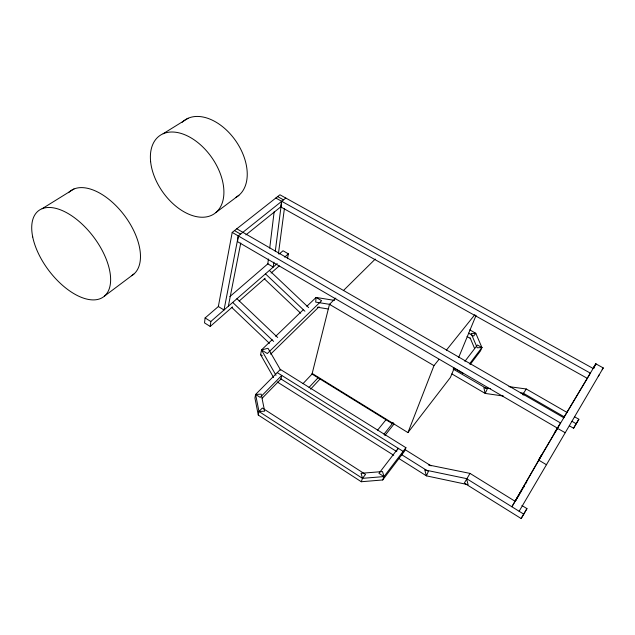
<?xml version="1.0" encoding="UTF-8"?>
<svg xmlns="http://www.w3.org/2000/svg" width="635" height="635" viewBox="0 0 635 635"><rect width="100%" height="100%" fill="white"/><g stroke="black" fill="none" stroke-linecap="round" stroke-linejoin="round"><path stroke-width="0.95" d="M218.591 306.324L205.105 317.952L204.526 322.905L210.217 326.453L232.497 306.911M268.407 258.961L267.811 263.882L273.256 267.065L273.883 262.152M269.724 248.15L274.145 211.788M210.217 326.453L210.828 321.508L277.217 263.612M275.272 251.357L281.702 201.303L280.718 206.891L587.311 378.341L590.32 373.118L275.82 198.025M278.4 253.913L284.369 208.82M285.798 198.041L238.315 235.942L237.506 241.641L557.459 428.141L511.873 506.762L522.224 489.442M273.59 377.5L260.62 354.687L261.501 349.941L272.137 339.717M602.202 369.729L603.25 367.919L595.876 363.847L593.161 368.483L279.932 194.786L232.212 232.402L218.345 306.522L224.012 310.007L238.315 235.942M361.291 481.735L362.482 478.338L365.538 474.432L262.334 408.035L258.977 411.512L264.644 411.17L261.191 394.144L255.603 394.454L254.929 398.018L258.278 415.06L361.291 481.735L382.707 479.965L404.574 451.104L405.916 447.699L280.392 369.427L255.603 394.454L258.977 411.512L258.278 415.06M287.457 258.691L288.401 253.849L283.027 250.754L279.281 253.984M228.346 306.237L240.76 243.007M335.812 298.077L329.47 304.348L312.039 374.078L392.343 423.672L392.557 423.1M382.707 479.965L383.992 476.583L405.916 447.699M397.534 449.969L398.193 448.27L378.944 473.353L383.992 476.583L382.508 471.567L361.085 473.281L362.482 478.338L383.992 476.583M312.19 373.483L407.948 432.602L433.975 365.633L438.928 359.458M401.804 454.763L403.138 451.366L277.241 372.61M595.082 365.792L595.876 363.847L538.607 460.05L546.41 464.717L546.648 464.32M454.184 368.324L450.406 377.46L407.948 432.602M458.708 357.37L476.075 315.365M469.773 329.875L475.805 333.288L481.925 347.551L480.449 350.957L470.368 364.26M515.239 501.372L470.003 473.4L464.32 483.124L521.144 518.533L526.963 508.619L521.938 505.516M522.637 394.779L526.256 388.985L566.976 412.417M515.128 501.301L541.909 454.533L538.607 460.05M232.212 232.402L560.451 422.918L554.268 433.459L557.824 427.53M593.304 368.324L595.876 363.847M593.606 368.363L594.59 366.649L593.606 368.308M598.257 376.46L599.162 374.888M521.144 518.533L526.963 508.619M569.341 425.791L573.572 428.244L576.191 423.728M574.611 416.806L578.85 419.251L576.231 423.759L571.968 421.307M519.128 511.27L603.25 367.919M573.572 428.244L578.85 419.251M523.232 487.751L524.248 486.053M525.764 483.513L526.78 481.822M515.128 501.499L519.676 493.887M520.692 492.189L521.7 490.498M523.216 487.958L524.232 486.267M563.412 418.211L587.288 378.389M593.749 368.022L594.638 366.538M565.198 432.713L557.26 428.236M469.463 363.982L481.925 347.551L477.433 344.995L464.891 361.339M384.834 435.586L394.057 423.974M384.008 434.149L393.248 422.537M446.365 350.187L474.861 314.658M377.595 430.149L386.286 419.386M310.586 389.176L319.969 379.079M309.07 387.39L318.492 377.301M303.014 383.619L312.491 373.594M262.271 398.113L280.98 378.984L281.749 375.428L260.191 397.383L255.603 394.454M343.567 290.417L375.277 259.064M270.613 354.163L319.087 306.745M275.677 336.304L303.324 309.713M306.872 306.3L316.087 297.442L334.486 300.387M239.181 301.046L265.176 278.241M271.121 273.026L279.289 265.859M284.67 257.104L288.401 253.849M229.83 296.632L268.041 263.676M245.888 234.91L280.98 206.677M104.553 296.045L133.842 274.082M215.908 212.534L238.919 195.27M42.1 208.732L74.001 188.96M163.155 133.723L188.087 118.277M276.011 375.325L261.501 349.941L268.002 348.266L280.662 370.157M481.925 347.551L477.202 347.766L471.138 333.478L475.805 333.288L473.631 336.066L468.495 333.153M508.952 386.628L526.256 388.985M490.625 388.683L483.878 387.739L485.196 393.422L503.468 396.049M520.517 392.859L523.407 393.263L564.301 416.877M330.303 304.451L315.698 302.117L316.087 297.442L321.62 300.688L267.311 353.552L261.501 349.941M317.5 307.269L328.16 308.967M428.363 464.923L470.003 473.4M466.534 478.607L424.767 469.924L426.442 475.861L468.106 484.695L466.534 478.607L523.756 514.144M277.638 196.596L283.512 199.858M467.035 336.542L470.479 338.495M236.784 228.798L563.602 417.655M234.505 230.592L240.594 234.117M453.954 368.062L463.336 373.539M453.104 369.03L487.259 388.953L485.196 393.422L451.89 373.92M329.47 304.348L433.975 365.633M205.105 317.952L210.828 321.508M260.62 354.687L262.271 355.711M405.059 449.612L431.117 465.884M280.678 378.793L396.796 451.62M401.518 454.581L428.371 471.424L426.442 475.861L398.772 458.446M277.193 381.937L393.74 455.279M258.977 411.512L362.482 478.338M269.391 270.439L308.65 307.61M265.47 273.852L304.919 311.221M264.311 278.765L300.68 313.238M236.95 298.728L277.701 337.51M232.712 302.427L273.653 341.416M231.632 307.332L269.478 343.384M470.09 337.78L474.607 348.488M523.407 393.263L523.811 395.2M182.197 122.237A46.355 30.21 55.5 0 1 235.323 140.279A46.355 30.21 55.5 0 1 235.696 197.501M68.516 192.691A52.284 28.638 53.3 0 1 124.103 215.019A52.284 28.638 53.3 0 1 131.588 275.709M150.63 161.719A47.649 29.972 54.9 0 0 209.098 216.257A47.649 29.972 54.9 0 0 201.676 145.883A47.649 29.972 54.9 0 0 150.63 161.719M32.71 236.95A53.943 27.98 52.9 0 0 98.052 299.363A53.943 27.98 52.9 0 0 82.788 224.766A53.943 27.98 52.9 0 0 32.71 236.95"/></g></svg>
